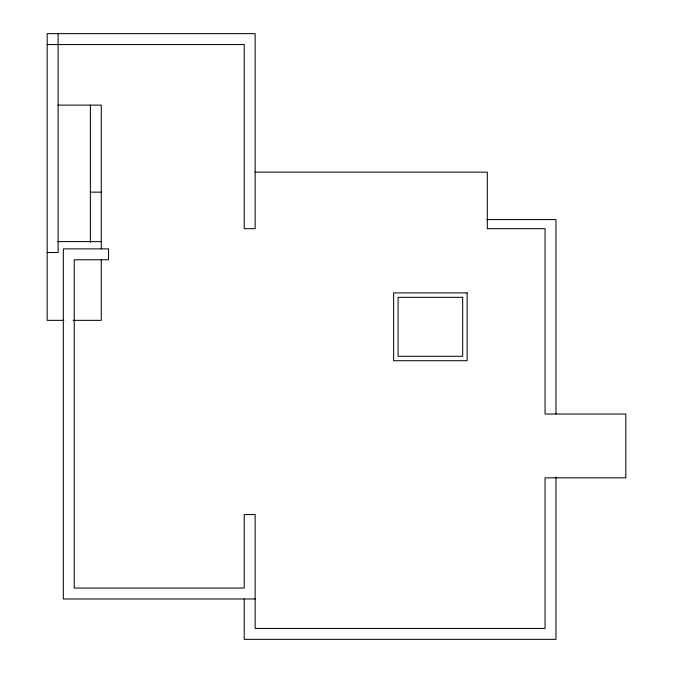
<?xml version="1.0" encoding="UTF-8"?>
<svg xmlns="http://www.w3.org/2000/svg" width="673" height="673" viewBox="0 0 673 673"><rect width="100%" height="100%" fill="white"/><g stroke="black" fill="none" stroke-linecap="round" stroke-linejoin="round"><path stroke-width="1.01" d="M47.177 44.553L244.232 44.553L244.232 228.685L255.134 228.685L255.134 33.65L47.177 33.65L47.177 320.348L63.826 320.348M58.122 105.123L101.287 105.123L101.287 248.96M255.134 172.153L487.319 172.153L487.319 228.685L545.063 228.685L545.063 414.03L625.823 414.03L625.823 477.83L545.063 477.83L545.063 628.447L255.134 628.447L255.134 514.576L244.232 514.576L244.232 588.067L74.232 588.067L74.232 259.778L108.555 259.778L108.555 248.875L63.329 248.875L63.329 598.97L255.134 598.97M90.384 192.142L101.287 192.142M486.781 219.6L555.965 219.6L555.965 414.038M57.584 241.607L101.287 241.607M47.177 252.51L58.122 252.51L58.122 33.65M73.189 320.348L101.287 320.348L101.287 259.458M555.965 477.098L555.965 639.35L244.232 639.35L244.232 598.97M90.384 105.123L90.384 242.415M467.129 292.89L393.638 292.89L393.638 360.728L467.129 360.728L467.129 292.89M462.688 297.331L398.079 297.331L398.079 356.286L462.688 356.286L462.688 297.331"/></g></svg>
